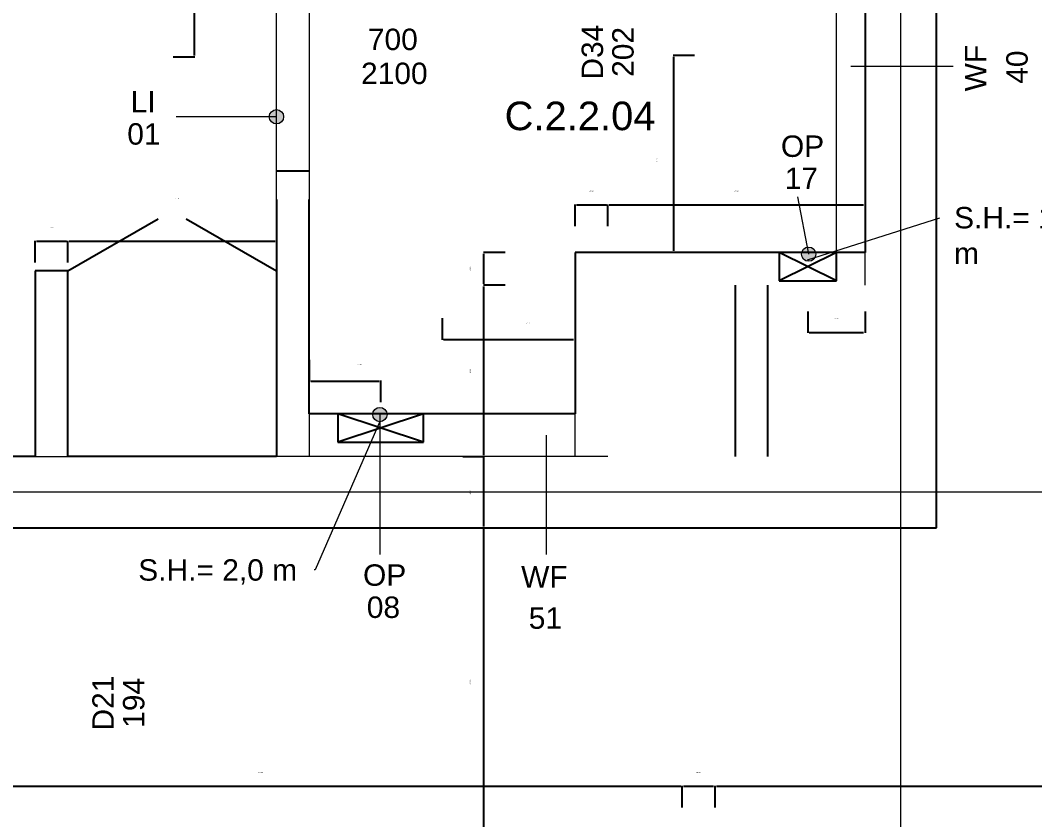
# Model space of a CAD drawing. Extents: x -47641 to 202, y -7675 to 12965.
# Drawn here: x -31817 to -28266, y -1749 to 1051 of the extents above; entities that cross this region are included whole.
import ezdxf

# ---------------------------------------------------------------- set-up
doc = ezdxf.new("R2010")
doc.units = 0
for name, color, linetype, lineweight in [('A-____-____-DIMS', 9, 'CONTINUOUS', 5), ('A-AREA-____-IDEN', 9, 'CONTINUOUS', 9), ('A-AREA-BNDY-OTLN', 9, 'CONTINUOUS', 5), ('A-DETL-____-OTLN', 9, 'CONTINUOUS', 25), ('A-DOOR-____-IDEN', 9, 'CONTINUOUS', 9), ('A-GENM-____-IDEN', 9, 'CONTINUOUS', 9), ('A-WALL-____-IDEN', 9, 'CONTINUOUS', 9), ('A-WALL-____-MCUT', 9, 'CONTINUOUS', 25), ('A-WALL-____-PATT', 9, 'CONTINUOUS', 25), ('G-____-____-TEXT', 9, 'CONTINUOUS', 5), ('I-WALL-____-MCUT', 9, 'CONTINUOUS', 25), ('I-WALL-____-OTLN', 9, 'CONTINUOUS', 9), ('S-GRID-____-OTLN', 9, 'CONTINUOUS', 5)]:
    doc.layers.add(name, color=color, linetype=linetype, lineweight=lineweight)
doc.styles.add('Arial_1', font='Arial_1')
doc.styles.add('Arial_2', font='Arial_2')
doc.styles.add('Arial_B', font='Arial_B')
doc.dimstyles.get("Standard").update_dxf_attribs({"dimtxt": 2.5, "dimasz": 2.5, "dimexe": 1.25, "dimexo": 0.625, "dimtad": 0, "dimtoh": 1, "dimdec": 4, "dimzin": 1, "dimdsep": 46, "dimtxsty": 'Standard', "dimcen": 0.09, "dimadec": 0, "dimazin": 0, "dimtfac": 1, "dimtdec": 4, "dimtofl": 0, "dimtmove": 0, "dimatfit": 3, "dimfxl": 1, "dimtolj": 1, "dimtzin": 0, "dimarcsym": 0})

# ---------------------------------------------------------------- blocks, each defined once
blk = doc.blocks.new('*D14')
at = {"layer": 'A-____-____-DIMS', "color": 0, "linetype": 'ByBlock', "lineweight": -2}
for p, q in [((-30804.90222438129, -137.9873534690085), (-30804.90222438129, -213.6123534690085)), ((-30799.90222438129, -212.3623534690085), (-30559.85359766065, -212.3623534690085)), ((-30554.85359766065, -286.7373534690086), (-30554.85359766065, -211.1123534690085))]:
    blk.add_line(p, q, dxfattribs=at)
for points in [[(-30804.90222438129, -212.3623534690085), (-30802.40222438129, -211.9460688112357), (-30802.40222438129, -212.7786381267814)], [(-30554.85359766065, -212.3623534690085), (-30557.35359766065, -212.7786381267814), (-30557.35359766065, -211.9460688112357)]]:
    blk.add_solid(points, dxfattribs=at)
at = {"layer": 'A-____-____-DIMS', "color": 0, "linetype": 'CONTINUOUS', "lineweight": -2, "insert": (-30628.47503711903, -154.9951281622596), "char_height": 2.5, "width": 13.8888888888892, "attachment_point": 5}
blk.add_mtext('250.0486', dxfattribs=at)
blk = doc.blocks.new('*D26')
at = {"layer": 'A-____-____-DIMS', "color": 0, "linetype": 'ByBlock', "lineweight": -2}
for p, q in [((-29456.26019997596, 928.2056360214294), (-29531.88519997598, 928.2056360214295)), ((-29530.63519997598, 923.2056360214295), (-29530.63519997598, 243.205636021425)), ((-29456.26019997596, 238.205636021425), (-29531.88519997598, 238.205636021425))]:
    blk.add_line(p, q, dxfattribs=at)
for points in [[(-29530.63519997598, 928.2056360214295), (-29530.2189153182, 925.7056360214295), (-29531.05148463375, 925.7056360214295)], [(-29530.63519997598, 238.205636021425), (-29531.05148463375, 240.705636021425), (-29530.2189153182, 240.705636021425)]]:
    blk.add_solid(points, dxfattribs=at)
at = {"layer": 'A-____-____-DIMS', "color": 0, "linetype": 'CONTINUOUS', "lineweight": -2, "insert": (-29588.00242528271, 561.5213071953949), "char_height": 2.5, "width": 13.61111111111142, "attachment_point": 5, "rotation": 90}
blk.add_mtext('690.0000', dxfattribs=at)
blk = doc.blocks.new('*D27')
at = {"layer": 'A-____-____-DIMS', "color": 0, "linetype": 'ByBlock', "lineweight": -2}
for p, q in [((-30339.90222438129, 7.81206588652474), (-30339.90222438129, -67.81293411347525)), ((-29874.90222438129, 7.81206588652474), (-29874.90222438129, -67.81293411347525)), ((-30334.90222438129, -66.56293411347525), (-29879.90222438129, -66.56293411347525))]:
    blk.add_line(p, q, dxfattribs=at)
for points in [[(-30339.90222438129, -66.56293411347525), (-30337.40222438129, -66.14664945570242), (-30337.40222438129, -66.97921877124809)], [(-29874.90222438129, -66.56293411347525), (-29877.40222438129, -66.97921877124809), (-29877.40222438129, -66.14664945570242)]]:
    blk.add_solid(points, dxfattribs=at)
at = {"layer": 'A-____-____-DIMS', "color": 0, "linetype": 'CONTINUOUS', "lineweight": -2, "insert": (-30038.1478822338, -9.19570880672628), "char_height": 2.5, "width": 13.8888888888892, "attachment_point": 5}
blk.add_mtext('465.0000', dxfattribs=at)
blk = doc.blocks.new('*D59')
at = {"layer": 'A-____-____-DIMS', "color": 0, "linetype": 'ByBlock', "lineweight": -2}
for p, q in [((-30267.93679269425, -476.7943639785727), (-30192.31179269427, -476.7943639785727)), ((-30193.56179269427, -721.7943639785728), (-30193.56179269427, -481.7943639785727)), ((-30267.93679269425, -726.7943639785728), (-30192.31179269427, -726.7943639785728))]:
    blk.add_line(p, q, dxfattribs=at)
for points in [[(-30193.56179269427, -476.7943639785727), (-30193.14550803649, -479.2943639785727), (-30193.97807735204, -479.2943639785727)], [(-30193.56179269427, -726.7943639785728), (-30193.97807735204, -724.2943639785728), (-30193.14550803649, -724.2943639785728)]]:
    blk.add_solid(points, dxfattribs=at)
at = {"layer": 'A-____-____-DIMS', "color": 0, "linetype": 'CONTINUOUS', "lineweight": -2, "insert": (-30241.85476699628, -601.7943639785644), "char_height": 2.5, "width": 13.61111111111127, "attachment_point": 5, "rotation": 90}
blk.add_mtext('250.0000', dxfattribs=at)
blk = doc.blocks.new('*D61')
at = {"layer": 'A-____-____-DIMS', "color": 0, "linetype": 'ByBlock', "lineweight": -2}
for p, q in [((-30267.93679269425, -726.7943639785728), (-30192.31179269427, -726.7943639785728)), ((-30193.56179269427, -1801.794363978573), (-30193.56179269427, -731.7943639785728)), ((-30267.93679269426, -1806.794363978573), (-30192.31179269427, -1806.794363978573))]:
    blk.add_line(p, q, dxfattribs=at)
for points in [[(-30193.56179269427, -726.7943639785728), (-30193.14550803649, -729.2943639785728), (-30193.97807735204, -729.2943639785728)], [(-30193.56179269427, -1806.794363978573), (-30193.97807735204, -1804.294363978573), (-30193.14550803649, -1804.294363978573)]]:
    blk.add_solid(points, dxfattribs=at)
at = {"layer": 'A-____-____-DIMS', "color": 0, "linetype": 'CONTINUOUS', "lineweight": -2, "insert": (-30241.85476699628, -1266.794363978565), "char_height": 2.5, "width": 15, "attachment_point": 5, "rotation": 90}
blk.add_mtext('1080.0000', dxfattribs=at)
blk = doc.blocks.new('*D108')
at = {"layer": 'A-____-____-DIMS', "color": 0, "linetype": 'ByBlock', "lineweight": -2}
for p, q in [((-31764.90222438128, 202.850197847878), (-31764.90222438128, 278.475197847878)), ((-31759.90222438128, 277.225197847878), (-31654.90222438128, 277.225197847878)), ((-31649.90222438128, 202.850197847878), (-31649.90222438128, 278.475197847878))]:
    blk.add_line(p, q, dxfattribs=at)
for points in [[(-31764.90222438128, 277.225197847878), (-31762.40222438128, 277.6414825056509), (-31762.40222438128, 276.8089131901052)], [(-31649.90222438128, 277.225197847878), (-31652.40222438128, 276.8089131901052), (-31652.40222438128, 277.6414825056509)]]:
    blk.add_solid(points, dxfattribs=at)
at = {"layer": 'A-____-____-DIMS', "color": 0, "linetype": 'CONTINUOUS', "lineweight": -2, "insert": (-31707.40222438128, 325.5181721498993), "char_height": 2.5, "width": 12.50000000000016, "attachment_point": 5}
blk.add_mtext('115.0000', dxfattribs=at)
blk = doc.blocks.new('*D126')
at = {"layer": 'A-____-____-DIMS', "color": 0, "linetype": 'ByBlock', "lineweight": -2}
for p, q in [((-30119.18679269425, 123.2056360214278), (-30194.81179269426, 123.2056360214278)), ((-30193.56179269426, -471.7943639785727), (-30193.56179269426, 118.2056360214278)), ((-30267.93679269425, -476.7943639785727), (-30192.31179269426, -476.7943639785727))]:
    blk.add_line(p, q, dxfattribs=at)
for points in [[(-30193.56179269426, 123.2056360214278), (-30193.14550803649, 120.7056360214278), (-30193.97807735203, 120.7056360214278)], [(-30193.56179269426, -476.7943639785727), (-30193.97807735203, -474.2943639785727), (-30193.14550803649, -474.2943639785727)]]:
    blk.add_solid(points, dxfattribs=at)
at = {"layer": 'A-____-____-DIMS', "color": 0, "linetype": 'CONTINUOUS', "lineweight": -2, "insert": (-30241.85476699628, -176.794363978564), "char_height": 2.5, "width": 13.61111111111127, "attachment_point": 5, "rotation": 90}
blk.add_mtext('600.0000', dxfattribs=at)
blk = doc.blocks.new('*D133')
at = {"layer": 'A-____-____-DIMS', "color": 0, "linetype": 'ByBlock', "lineweight": -2}
for p, q in [((-26534.90222443791, -1557.616220605049), (-26534.90222443791, -1633.241220605049)), ((-29384.93141687654, -1706.366220605049), (-29384.93141687654, -1630.741220605049)), ((-29379.93141687654, -1631.991220605049), (-26539.90222443791, -1631.991220605049))]:
    blk.add_line(p, q, dxfattribs=at)
for points in [[(-29384.93141687654, -1631.991220605049), (-29382.43141687654, -1631.574935947276), (-29382.43141687654, -1632.407505262822)], [(-26534.90222443791, -1631.991220605049), (-26537.40222443791, -1632.407505262822), (-26537.40222443791, -1631.574935947276)]]:
    blk.add_solid(points, dxfattribs=at)
at = {"layer": 'A-____-____-DIMS', "color": 0, "linetype": 'CONTINUOUS', "lineweight": -2, "insert": (-27959.91682065722, -1583.698246303028), "char_height": 2.5, "width": 15.55555555555587, "attachment_point": 5}
blk.add_mtext('2850.0292', dxfattribs=at)
blk = doc.blocks.new('*D146')
at = {"layer": 'A-____-____-DIMS', "color": 0, "linetype": 'ByBlock', "lineweight": -2}
for p, q in [((-30119.18679269425, 238.205636021429), (-30194.81179269426, 238.205636021429)), ((-30193.56179269426, 128.2056360214278), (-30193.56179269426, 233.205636021429)), ((-30119.18679269425, 123.2056360214278), (-30194.81179269426, 123.2056360214278))]:
    blk.add_line(p, q, dxfattribs=at)
for points in [[(-30193.56179269426, 238.205636021429), (-30193.14550803649, 235.705636021429), (-30193.97807735203, 235.705636021429)], [(-30193.56179269426, 123.2056360214278), (-30193.97807735203, 125.7056360214278), (-30193.14550803649, 125.7056360214278)]]:
    blk.add_solid(points, dxfattribs=at)
at = {"layer": 'A-____-____-DIMS', "color": 0, "linetype": 'CONTINUOUS', "lineweight": -2, "insert": (-30241.85476699628, 180.705636021437), "char_height": 2.5, "width": 12.50000000000016, "attachment_point": 5, "rotation": 90}
blk.add_mtext('115.0000', dxfattribs=at)
blk = doc.blocks.new('*D149')
at = {"layer": 'A-____-____-DIMS', "color": 0, "linetype": 'ByBlock', "lineweight": -2}
for p, q in [((-29499.93141687654, -1706.366220605049), (-29499.93141687654, -1630.741220605049)), ((-29494.93141687654, -1631.991220605049), (-29389.93141687654, -1631.991220605049)), ((-29384.93141687654, -1706.366220605049), (-29384.93141687654, -1630.741220605049))]:
    blk.add_line(p, q, dxfattribs=at)
for points in [[(-29499.93141687654, -1631.991220605049), (-29497.43141687654, -1631.574935947276), (-29497.43141687654, -1632.407505262822)], [(-29384.93141687654, -1631.991220605049), (-29387.43141687654, -1632.407505262822), (-29387.43141687654, -1631.574935947276)]]:
    blk.add_solid(points, dxfattribs=at)
at = {"layer": 'A-____-____-DIMS', "color": 0, "linetype": 'CONTINUOUS', "lineweight": -2, "insert": (-29442.43141687654, -1583.698246303028), "char_height": 2.5, "width": 12.50000000000016, "attachment_point": 5}
blk.add_mtext('115.0000', dxfattribs=at)
blk = doc.blocks.new('*D150')
at = {"layer": 'A-____-____-DIMS', "color": 0, "linetype": 'ByBlock', "lineweight": -2}
for p, q in [((-29874.90222438129, 329.9822611679556), (-29874.90222438129, 405.6072611679556)), ((-29869.90222438129, 404.3572611679556), (-29764.90222438129, 404.3572611679556)), ((-29759.90222438129, 329.9822611679556), (-29759.90222438129, 405.6072611679556))]:
    blk.add_line(p, q, dxfattribs=at)
for points in [[(-29874.90222438129, 404.3572611679556), (-29872.40222438129, 404.7735458257284), (-29872.40222438129, 403.9409765101827)], [(-29759.90222438129, 404.3572611679556), (-29762.40222438129, 403.9409765101827), (-29762.40222438129, 404.7735458257284)]]:
    blk.add_solid(points, dxfattribs=at)
at = {"layer": 'A-____-____-DIMS', "color": 0, "linetype": 'CONTINUOUS', "lineweight": -2, "insert": (-29817.40222438129, 452.6502354699769), "char_height": 2.5, "width": 12.50000000000016, "attachment_point": 5}
blk.add_mtext('115.0000', dxfattribs=at)
blk = doc.blocks.new('*D166')
at = {"layer": 'A-____-____-DIMS', "color": 0, "linetype": 'ByBlock', "lineweight": -2}
for p, q in [((-30919.90222438129, 351.600197847878), (-30919.90222438129, 275.975197847878)), ((-31649.90222438128, 202.850197847878), (-31649.90222438128, 278.475197847878)), ((-31644.90222438128, 277.225197847878), (-30924.90222438129, 277.225197847878))]:
    blk.add_line(p, q, dxfattribs=at)
for points in [[(-31649.90222438128, 277.225197847878), (-31647.40222438128, 277.6414825056509), (-31647.40222438128, 276.8089131901052)], [(-30919.90222438129, 277.225197847878), (-30922.40222438129, 276.8089131901052), (-30922.40222438129, 277.6414825056509)]]:
    blk.add_solid(points, dxfattribs=at)
at = {"layer": 'A-____-____-DIMS', "color": 0, "linetype": 'CONTINUOUS', "lineweight": -2, "insert": (-31267.59705532817, 426.1719467323796), "char_height": 2.5, "width": 13.61111111111127, "attachment_point": 5}
blk.add_mtext('730.0000', dxfattribs=at)
blk = doc.blocks.new('*D242')
at = {"layer": 'A-____-____-DIMS', "color": 0, "linetype": 'ByBlock', "lineweight": -2}
for p, q in [((-32449.90222438125, -1557.616220605049), (-32449.90222438125, -1633.241220605049)), ((-32444.90222438125, -1631.991220605049), (-29504.93141687654, -1631.991220605049)), ((-29499.93141687654, -1706.366220605049), (-29499.93141687654, -1630.741220605049))]:
    blk.add_line(p, q, dxfattribs=at)
for points in [[(-32449.90222438125, -1631.991220605049), (-32447.40222438125, -1631.574935947276), (-32447.40222438125, -1632.407505262822)], [(-29499.93141687654, -1631.991220605049), (-29502.43141687654, -1632.407505262822), (-29502.43141687654, -1631.574935947276)]]:
    blk.add_solid(points, dxfattribs=at)
at = {"layer": 'A-____-____-DIMS', "color": 0, "linetype": 'CONTINUOUS', "lineweight": -2, "insert": (-30974.91682062889, -1583.698246303028), "char_height": 2.5, "width": 15.8333333333338, "attachment_point": 5}
blk.add_mtext('2949.9708', dxfattribs=at)
blk = doc.blocks.new('*D245')
at = {"layer": 'A-____-____-DIMS', "color": 0, "linetype": 'ByBlock', "lineweight": -2}
for p, q in [((-28859.90222438127, 478.7322611679556), (-28859.90222438127, 403.1072611679556)), ((-29759.90222438129, 329.9822611679556), (-29759.90222438129, 405.6072611679556)), ((-29754.90222438129, 404.3572611679556), (-28864.90222438127, 404.3572611679556))]:
    blk.add_line(p, q, dxfattribs=at)
for points in [[(-29759.90222438129, 404.3572611679556), (-29757.40222438129, 404.7735458257284), (-29757.40222438129, 403.9409765101827)], [(-28859.90222438127, 404.3572611679556), (-28862.40222438127, 403.9409765101827), (-28862.40222438127, 404.7735458257284)]]:
    blk.add_solid(points, dxfattribs=at)
at = {"layer": 'A-____-____-DIMS', "color": 0, "linetype": 'CONTINUOUS', "lineweight": -2, "insert": (-29309.90222438128, 452.6502354699769), "char_height": 2.5, "width": 13.61111111111142, "attachment_point": 5}
blk.add_mtext('900.0000', dxfattribs=at)
blk = doc.blocks.new('*D255')
at = {"layer": 'A-____-____-DIMS', "color": 0, "linetype": 'ByBlock', "lineweight": -2}
for p, q in [((-31281.33557350716, 1623.205636021433), (-31205.71057350717, 1623.205636021433)), ((-31206.96057350717, 928.2056360214319), (-31206.96057350717, 1618.205636021433)), ((-31281.33557350716, 923.205636021432), (-31205.71057350717, 923.2056360214319))]:
    blk.add_line(p, q, dxfattribs=at)
for points in [[(-31206.96057350717, 1623.205636021433), (-31206.5442888494, 1620.705636021433), (-31207.37685816494, 1620.705636021433)], [(-31206.96057350717, 923.2056360214319), (-31207.37685816494, 925.7056360214319), (-31206.5442888494, 925.7056360214319)]]:
    blk.add_solid(points, dxfattribs=at)
at = {"layer": 'A-____-____-DIMS', "color": 0, "linetype": 'CONTINUOUS', "lineweight": -2, "insert": (-31264.32779881391, 1234.963693353449), "char_height": 2.5, "width": 13.61111111111111, "attachment_point": 5, "rotation": 90}
blk.add_mtext('700.0000', dxfattribs=at)
blk = doc.blocks.new('*D271')
at = {"layer": 'A-____-____-DIMS', "color": 0, "linetype": 'ByBlock', "lineweight": -2}
for p, q in [((-29059.90222438149, 31.62440689797899), (-29059.90222438149, -44.00059310202101)), ((-28859.90222438128, 31.62440689797899), (-28859.90222438128, -44.00059310202101)), ((-29054.90222438149, -42.75059310202101), (-28864.90222438128, -42.75059310202101))]:
    blk.add_line(p, q, dxfattribs=at)
for points in [[(-29059.90222438149, -42.75059310202101), (-29057.40222438149, -42.33430844424817), (-29057.40222438149, -43.16687775979385)], [(-28859.90222438128, -42.75059310202101), (-28862.40222438128, -43.16687775979385), (-28862.40222438128, -42.33430844424817)]]:
    blk.add_solid(points, dxfattribs=at)
at = {"layer": 'A-____-____-DIMS', "color": 0, "linetype": 'CONTINUOUS', "lineweight": -2, "insert": (-28959.90222438138, 5.542381200000307), "char_height": 2.5, "width": 13.61111111111111, "attachment_point": 5}
blk.add_mtext('200.0000', dxfattribs=at)

msp = doc.modelspace()

# ---------------------------------------------------------------- hatches: boundary and pattern name
at = {"layer": 'A-GENM-____-IDEN'}
h = msp.add_hatch(color=256, dxfattribs=at)
edge = h.paths.add_edge_path(flags=0)
edge.add_arc((-30919.90222438128, 713.2056360214284), 24.99999999999636, 0, 360)
h = msp.add_hatch(color=256, dxfattribs=at)
edge = h.paths.add_edge_path(flags=0)
edge.add_arc((-29057.11574751481, 231.9523878985218), 25.00000000000062, 0, 360)
h = msp.add_hatch(color=256, dxfattribs=at)
edge = h.paths.add_edge_path(flags=0)
edge.add_arc((-30557.92754038608, -329.7942970365802), 24.99999999999996, 0, 360)
at = {"layer": 'A-WALL-____-PATT', "lineweight": 5}
h = msp.add_hatch(dxfattribs=at)
h.set_pattern_fill('FP_3', color=256, style=0)
h.set_pattern_definition([])
h.paths.add_polyline_path([(-30919.90222438133, -476.7943639785689), (-30804.90222438133, -476.7943639785689), (-30804.90222438133, 523.2056360214311), (-30919.90222438133, 523.2056360214311), (-30919.90222438133, -242.6150793816729)], flags=0)
h.paths.add_polyline_path([(-30804.90222438132, 1323.205636021431), (-30804.90222438131, 2438.205636021442), (-30919.90222438132, 2438.205636021442), (-30919.90222438133, 1323.205636021433)], flags=0)
h = msp.add_hatch(dxfattribs=at)
h.set_pattern_fill('FP_2', color=256, style=0)
h.set_pattern_definition([])
h.paths.add_polyline_path([(-28609.90222438131, -726.7943639785835), (-28609.90222438131, -476.794363978584), (-33084.90222438129, -476.7943639785537), (-33084.90222438129, -726.7943639785532), (-28830.62688513993, -726.7943639785814)], flags=0)
h.paths.add_polyline_path([(-34084.90222438129, -726.7943639785467), (-34084.90222438129, -476.7943639785472), (-39124.90222438132, -476.7943639785126), (-39124.90222438132, -726.7943639785142), (-35617.26354335718, -726.7943639785359)], flags=0)
h.paths.add_polyline_path([(-40224.90222438132, -726.7943639785077), (-40124.90222438132, -726.7943639785077), (-40124.90222438132, -476.7943639785083), (-40224.90222438131, -476.7943639785061)], flags=0)

# ---------------------------------------------------------------- linework, layer by layer
at = {"layer": 'A-AREA-BNDY-OTLN'}
for points in [[(-30804.90222438128, 1680.705636021429), (-30804.90222438129, -326.7943639785673), (-29874.90222438129, -326.7943639785719), (-29874.90222438129, 238.2056360214275), (-29257.40222438129, 238.2056360214239), (-28959.90222438128, 238.2056360214221), (-28959.90222438127, 2323.205636021425), (-30804.90222438127, 2323.205636021437)], [(-31707.40222438128, -726.7943639785627), (-32449.90222438123, -726.7943639785576), (-32449.90222438125, -2284.294363978555), (-32449.90222438125, -2456.794363978558), (-29499.93141687654, -2456.794363978576), (-29499.93141687654, -2359.294363978575), (-29499.93141687654, -1806.794363978576), (-29384.93141687654, -1806.794363978576), (-29384.93141687654, -2301.794363978576), (-28292.40222443791, -2301.794363978583), (-26534.90222443791, -2301.794363978595), (-26534.90222443791, -2251.794363978604), (-26534.9022244379, -166.7943639785935), (-26909.9022244379, -166.7943639785909), (-26909.9022244379, 23.20563602141436), (-26909.90222443789, 1648.205636021397), (-28609.90222438127, 1648.205636021409), (-28609.90222438128, 180.7056360214192), (-28609.90222438128, -726.7943639785833), (-29257.40222438129, -726.7943639785791), (-29817.40222438129, -726.7943639785752), (-30862.40222438129, -726.7943639785684)], [(-34194.90222438128, -476.7943639785461), (-32574.90222438124, -476.7943639785569), (-31764.90222438128, -476.7943639785623), (-31764.90222438128, 173.2056360214376), (-31649.90222438128, 173.2056360214376), (-31649.90222438128, -476.7943639785631), (-30919.90222438129, -476.7943639785678), (-30919.90222438129, -401.7943639785667), (-30919.90222438128, 1623.20563602143), (-32592.40222438126, 1623.205636021441), (-34194.90222438127, 1623.205636021452)]]:
    msp.add_lwpolyline(points, close=True, dxfattribs=at)
at = {"layer": 'A-DETL-____-OTLN'}
for p, q in [((-31649.90222438128, 173.2056360214478), (-31333.80295199997, 355.7056360214464)), ((-31236.00149676261, 355.7056360214467), (-30919.90222438129, 173.2056360214434)), ((-28959.90222438148, 138.2056360214416), (-29159.9022243815, 238.2056360214123)), ((-28959.90222438149, 238.2056360214433), (-29159.90222438148, 138.2056360214111)), ((-29159.90222438149, 238.2056360214125), (-29159.90222438148, 138.2056360214116)), ((-28959.90222438149, 238.2056360214433), (-29159.90222438149, 238.2056360214125)), ((-28959.90222438147, 138.2056360214424), (-28959.90222438149, 238.2056360214433)), ((-29159.90222438148, 138.2056360214116), (-28959.90222438147, 138.2056360214424)), ((-30404.85359766064, -426.7943639785497), (-30704.85359766064, -326.7943639785485)), ((-30404.85359766066, -326.7943639785514), (-30704.85359766067, -426.7943639785466)), ((-30704.85359766067, -326.7943639785481), (-30704.85359766067, -426.7943639785463)), ((-30404.85359766066, -326.7943639785514), (-30704.85359766067, -326.7943639785481)), ((-30404.85359766066, -426.7943639785496), (-30404.85359766066, -326.7943639785514)), ((-30704.85359766067, -426.7943639785463), (-30404.85359766066, -426.7943639785496))]:
    msp.add_line(p, q, dxfattribs=at)
at = {"layer": 'A-GENM-____-IDEN'}
for p, q in [((-30919.90222438128, 713.2056360214284), (-31271.33500723122, 713.2056360214286)), ((-29057.11574751481, 231.9523878985218), (-29095.21628157292, 432.5489645721792)), ((-30557.92754038608, -329.7942970365802), (-30557.92754038608, -819.6509220700352))]:
    msp.add_line(p, q, dxfattribs=at)
for centre, radius in [((-30919.90222438128, 713.2056360214284), 24.99999999999636), ((-29057.11574751481, 231.9523878985218), 25.00000000000062), ((-30557.92754038608, -329.7942970365802), 24.99999999999996)]:
    msp.add_circle(centre, radius, dxfattribs=at)
at = {"layer": 'A-WALL-____-IDEN'}
for p, q in [((-28909.90222438128, 890.1444787786598), (-28551.13988710271, 890.144478778658)), ((-29975.54786898956, -401.7943639785681), (-29975.54786898955, -819.6509220700354))]:
    msp.add_line(p, q, dxfattribs=at)
at = {"layer": 'A-WALL-____-MCUT', "lineweight": 9}
for p, q in [((-28859.90222438127, 123.2056360214215), (-28859.90222438127, 238.2056360214215)), ((-30804.90222438129, -326.7943639785673), (-30804.90222438129, -476.7943639785673)), ((-29874.90222438129, -476.7943639785719), (-29874.90222438129, -326.7943639785719)), ((-31764.90222438128, -476.7943639785623), (-31649.90222438128, -476.7943639785631)), ((-29759.90222438129, -476.7943639785757), (-30919.90222438129, -476.794363978568))]:
    msp.add_line(p, q, dxfattribs=at)
at = {"layer": 'G-____-____-TEXT', "color": 250, "lineweight": 9}
for p, q in [((-29061.35094251837, 212.5145060000554), (-28598.19221824985, 359.7707084149278)), ((-30558.59255842399, -354.6149774101637), (-30784.7528488976, -874.1639491712201)), ((-30784.7528488976, -874.1639491712201), (-30788.2059738976, -874.1639491712201))]:
    msp.add_line(p, q, dxfattribs=at)
at = {"layer": 'I-WALL-____-MCUT'}
for p, q in [((-28859.90222438127, 2323.205636021424), (-28859.90222438127, 238.2056360214215)), ((-28609.90222438128, -726.7943639785834), (-28609.90222438127, 1648.205636021409)), ((-30804.90222438129, 523.2056360214292), (-30919.90222438129, 523.2056360214299)), ((-30919.90222438129, 423.1560266464307), (-30919.90222438129, -476.7943639785681)), ((-30804.90222438129, -326.7943639785674), (-30804.90222438129, 423.15602664643)), ((-29874.90222438129, 238.2056360214276), (-29874.90222438129, -326.7943639785719)), ((-28859.90222438127, 238.2056360214215), (-29874.90222438129, 238.2056360214276)), ((-31764.90222438128, 173.2056360214376), (-31764.90222438128, 123.2551656686205)), ((-31649.90222438128, 173.2056360214376), (-31764.90222438128, 173.2056360214376)), ((-31649.90222438128, -476.7943639785631), (-31649.90222438128, 173.2056360214376)), ((-31764.90222438128, 123.1360504618421), (-31764.90222438128, -476.7943639785623)), ((-29314.90222438129, 123.2056360214242), (-29314.90222438129, -476.7943639785787)), ((-29199.9022243813, -476.7943639785794), (-29199.90222438129, 123.2056360214235)), ((-29874.90222438129, -326.7943639785719), (-30804.90222438129, -326.7943639785673)), ((-31764.90222438128, -476.7943639785623), (-32374.85269473411, -476.7943639785582)), ((-30919.90222438129, -476.794363978568), (-31649.90222438128, -476.7943639785631)), ((-32449.90222438124, -726.7943639785576), (-28609.90222438128, -726.7943639785834))]:
    msp.add_line(p, q, dxfattribs=at)
at = {"layer": 'I-WALL-____-OTLN'}
msp.add_line((-28959.90222438128, 238.2056360214221), (-28959.90222438127, 2323.205636021425), dxfattribs=at)
at = {"layer": 'S-GRID-____-OTLN', "linetype": 'CONTINUOUS', "lineweight": 9}
for p, q in [((-28734.90222438126, -6198.935330671313), (-28734.90222438126, 11487.43444815623)), ((-22634.82695115602, -601.7943639787829), (-46120.05673990299, -601.7943639787829))]:
    msp.add_line(p, q, dxfattribs=at)

# ---------------------------------------------------------------- texts
at = {"layer": 'A-AREA-____-IDEN', "lineweight": 5, "insert": (-30121.32022581533, 766.2596757894272), "char_height": 99.99999999999994, "width": 466.6666666666788, "attachment_point": 1, "style": 'Arial_B'}
msp.add_mtext('C.2.2.04', dxfattribs=at)
at = {"layer": 'A-DOOR-____-IDEN', "lineweight": 5, "char_height": 74.99999999999994, "attachment_point": 1, "rotation": 90, "style": 'Arial_2'}
for s, insert, width in [('D34', (-29851.78510826122, 843.4397061779337), 166.6666666666758), ('202', (-29744.73665008968, 852.9693936779327), 149.9999999999999), ('D21', (-31564.28510826119, -1436.560293822032), 141.6666666666712), ('194', (-31457.23665008964, -1427.030606322033), 141.6666666666712)]:
    msp.add_mtext(s, dxfattribs=dict(at, insert=insert, width=width))
at = {"layer": 'A-DOOR-____-IDEN', "lineweight": 5, "char_height": 74.99999999999994, "attachment_point": 1, "style": 'Arial_2'}
for s, insert, width in [('700', (-30600.02832938988, 1021.778051116537), 149.9999999999999), ('2100', (-30623.84082938988, 902.7155511165377), 191.6666666666665)]:
    msp.add_mtext(s, dxfattribs=dict(at, insert=insert, width=width))
at = {"layer": 'A-GENM-____-IDEN', "lineweight": 5, "char_height": 74.99999999999994, "attachment_point": 1, "style": 'Arial_2'}
for s, insert, width in [('LI', (-31430.14676071913, 803.3084343140581), 58.33333333333329), ('01', (-31442.14676071913, 690.58686466845), 74.99999999999994), ('OP', (-29154.22803506083, 647.6517628648088), 108.3333333333332), ('17', (-29141.02803506083, 534.9301932192005), 74.99999999999994), ('OP', (-30616.93929387398, -854.5481237774057), 108.3333333333332), ('08', (-30603.73929387399, -967.2696934230139), 91.6666666666666)]:
    msp.add_mtext(s, dxfattribs=dict(at, insert=insert, width=width))
at = {"layer": 'A-WALL-____-IDEN', "lineweight": 5, "char_height": 74.99999999999994, "attachment_point": 1, "rotation": 90, "style": 'Arial_1'}
for s, insert, width in [('WF', (-28510.07868782233, 802.1722607524732), 139.5833333333332), ('40', (-28365.56504961468, 828.6722607524719), 99.99999999999991)]:
    msp.add_mtext(s, dxfattribs=dict(at, insert=insert, width=width))
at = {"layer": 'A-WALL-____-IDEN', "lineweight": 5, "char_height": 74.99999999999994, "attachment_point": 1, "style": 'Arial_1'}
for s, insert, width in [('WF', (-30063.52008701574, -860.7121213504134), 139.5833333333332), ('51', (-30037.02008701574, -1005.22575955806), 75.00000000000459)]:
    msp.add_mtext(s, dxfattribs=dict(at, insert=insert, width=width))
at = {"layer": 'G-____-____-TEXT', "color": 7, "lineweight": 9, "char_height": 75, "attachment_point": 1, "style": 'Arial_1'}
for s, insert, width in [('S.H.= 1,1 m', (-28548.19221824985, 397.2707084149277), 516.6666507665088), ('S.H.= 2,0 m', (-31403.75284889759, -836.6639491712201), 549.9999840998422)]:
    msp.add_mtext(s, dxfattribs=dict(at, insert=insert, width=width))

# ---------------------------------------------------------------- dimensions: what is measured, and where the dimension line sits
at = {"layer": 'A-____-____-DIMS', "lineweight": 9}
for base, p1, p2, picture, middle in [((-31206.96057350717, 1623.205636021434), (-31281.96057350716, 923.205636021432), (-31281.96057350716, 1623.205636021433), '*D255', (-31264.32779881391, 1234.963693353449)), ((-29530.63519997598, 238.2056360214251), (-29455.63519997596, 928.2056360214294), (-29455.63519997596, 238.205636021425), '*D26', (-29588.00242528271, 561.5213071953949)), ((-30193.56179269426, 238.2056360214291), (-30118.56179269425, 123.2056360214278), (-30118.56179269425, 238.205636021429), '*D146', (-30241.85476699628, 180.705636021437)), ((-30193.56179269426, 123.2056360214278), (-30268.56179269425, -476.7943639785727), (-30118.56179269425, 123.2056360214278), '*D126', (-30241.85476699628, -176.794363978564)), ((-30193.56179269427, -476.794363978573), (-30268.56179269425, -726.7943639785728), (-30268.56179269425, -476.7943639785727), '*D59', (-30241.85476699628, -601.7943639785644)), ((-30193.56179269427, -726.7943639785731), (-30268.56179269426, -1806.794363978573), (-30268.56179269425, -726.7943639785728), '*D61', (-30241.85476699628, -1266.794363978565))]:
    dim = msp.add_linear_dim(base=base, p1=p1, p2=p2, angle=89.99999999999991, dimstyle='Standard', dxfattribs=at)
    dim.commit()
    dim.dimension.update_dxf_attribs({"geometry": picture, "text_midpoint": middle})
for base, p1, p2, picture, middle in [((-28859.90222438127, 404.3572611679556), (-29759.90222438129, 329.3572611679556), (-28859.90222438127, 479.3572611679556), '*D245', (-29309.90222438128, 452.6502354699769)), ((-30919.90222438129, 277.225197847878), (-31649.90222438128, 202.225197847878), (-30919.90222438129, 352.225197847878), '*D166', (-31267.59705532817, 426.1719467323796)), ((-29759.90222438129, 404.3572611679556), (-29874.90222438129, 329.3572611679556), (-29759.90222438129, 329.3572611679556), '*D150', (-29817.40222438129, 452.6502354699769)), ((-31649.90222438128, 277.225197847878), (-31764.90222438128, 202.225197847878), (-31649.90222438128, 202.225197847878), '*D108', (-31707.40222438128, 325.5181721498993)), ((-29874.90222438129, -66.56293411347525), (-30339.90222438129, 8.43706588652474), (-29874.90222438129, 8.43706588652474), '*D27', (-30038.1478822338, -9.19570880672628)), ((-28859.90222438128, -42.75059310202101), (-29059.90222438149, 32.24940689797899), (-28859.90222438128, 32.24940689797899), '*D271', (-28959.90222438138, 5.542381200000307)), ((-30554.85359766065, -212.3623534690085), (-30804.90222438129, -137.3623534690085), (-30554.85359766065, -287.3623534690086), '*D14', (-30628.47503711903, -154.9951281622596)), ((-29499.93141687654, -1631.991220605049), (-32449.90222438125, -1556.991220605049), (-29499.93141687654, -1706.991220605049), '*D242', (-30974.91682062889, -1583.698246303028)), ((-26534.90222443791, -1631.991220605049), (-29384.93141687654, -1706.991220605049), (-26534.90222443791, -1556.991220605049), '*D133', (-27959.91682065722, -1583.698246303028)), ((-29384.93141687654, -1631.991220605049), (-29499.93141687654, -1706.991220605049), (-29384.93141687654, -1706.991220605049), '*D149', (-29442.43141687654, -1583.698246303028))]:
    dim = msp.add_linear_dim(base=base, p1=p1, p2=p2, dimstyle='Standard', dxfattribs=at)
    dim.commit()
    dim.dimension.update_dxf_attribs({"geometry": picture, "text_midpoint": middle})

doc.saveas('drawing.dxf')
